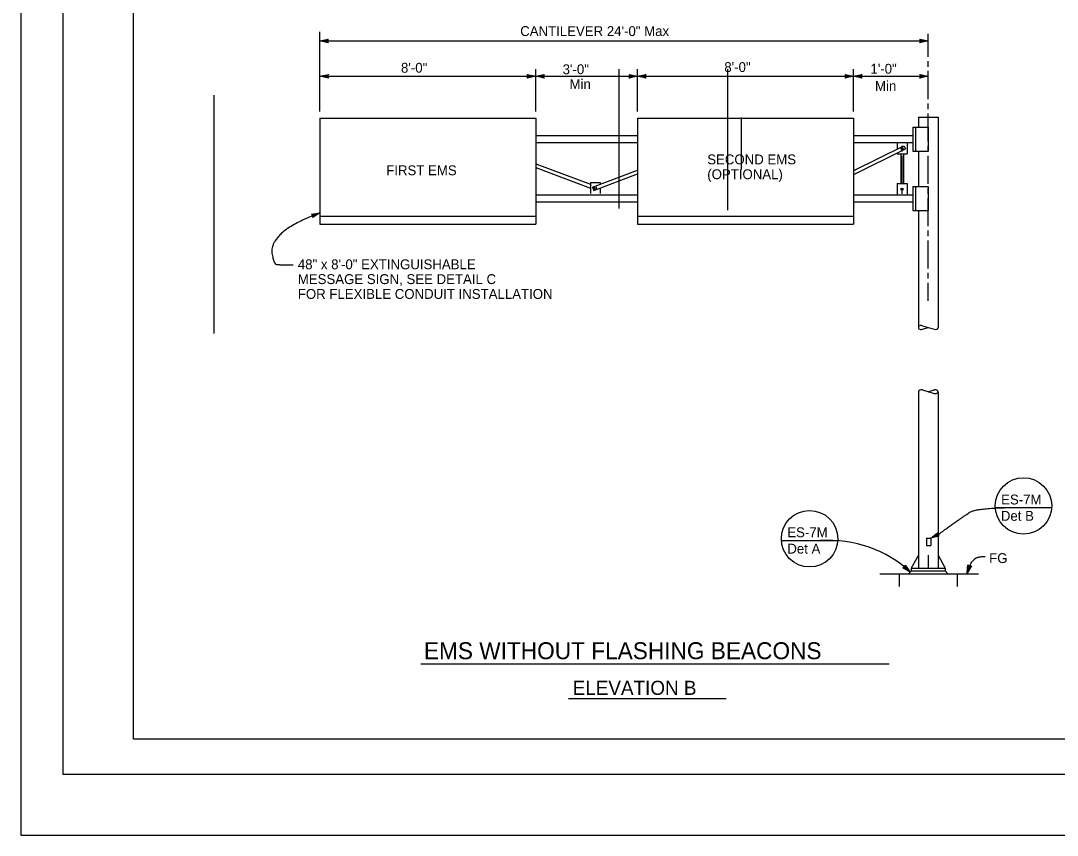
# Model space of a CAD drawing. Extents: x -894 to 866, y -472 to 714.
# Drawn here: x -894 to -160, y -472 to 105 of the extents above; entities that cross this region are included whole.
import ezdxf

# ---------------------------------------------------------------- set-up
doc = ezdxf.new("R2010")
doc.units = 0
for name, color, linetype in [('56 Stage 3 Anno', 7, 'Continuous'), ('57 Undefined', 7, 'Continuous'), ('60 Nongeo Data', 7, 'Continuous'), ('border_PLOTTING-ELEMENTS', 7, 'Continuous'), ('border_rw_22x34_Cut_Lines', 7, 'Continuous'), ('border_SHEET', 7, 'Continuous')]:
    doc.layers.add(name, color=color, linetype=linetype)

msp = doc.modelspace()

# ---------------------------------------------------------------- linework, layer by layer
at = {"layer": '56 Stage 3 Anno'}
for p, q in [((-682.09, 40.35), (-682.09, 96.77)), ((-682.09, 90.35), (-251.06, 90.35)), ((-256.26, 90.35), (-257.06, 91.69)), ((-257.06, 91.69), (-257.06, 91.69)), ((-257.06, 91.69), (-251.06, 90.35)), ((-251.06, 90.35), (-257.06, 89.02)), ((-257.06, 89.02), (-256.26, 90.35)), ((-257.06, 89.02), (-257.06, 89.02)), ((-256.85, 91.33), (-252.44, 90.35)), ((-252.46, 90.34), (-256.83, 89.38)), ((-253.83, 90.35), (-256.65, 89.72)), ((-256.61, 90.97), (-253.83, 90.35)), ((-256.44, 90.62), (-255.21, 90.35)), ((-255.21, 90.35), (-256.42, 90.08)), ((-251.06, 90.35), (-251.06, 90.35)), ((-682.09, 65.35), (-676.09, 66.68)), ((-680.7, 65.35), (-676.32, 66.32)), ((-676.09, 66.68), (-676.89, 65.35)), ((-676.09, 66.68), (-676.09, 66.68)), ((-534.34, 65.35), (-535.14, 66.69)), ((-535.14, 66.69), (-535.14, 66.69)), ((-535.14, 66.69), (-529.14, 65.35)), ((-534.92, 66.33), (-530.52, 65.35)), ((-529.14, 40.35), (-529.14, 70.35)), ((-529.14, 65.35), (-523.14, 66.68)), ((-527.75, 65.35), (-523.37, 66.32)), ((-523.14, 66.68), (-523.94, 65.35)), ((-523.14, 66.68), (-523.14, 66.68)), ((-469.99, -28.29), (-469.99, 70.35)), ((-456.99, 40.35), (-456.99, 70.35)), ((-392.99, -29.56), (-392.99, 70.35)), ((-304.04, 40.35), (-304.04, 70.35)), ((-682.09, 65.35), (-529.14, 65.35)), ((-676.09, 64.01), (-682.09, 65.35)), ((-682.09, 65.35), (-682.09, 65.35)), ((-676.31, 64.36), (-680.71, 65.35)), ((-679.33, 65.34), (-676.5, 65.97)), ((-676.54, 64.72), (-679.33, 65.34)), ((-677.95, 65.34), (-676.74, 65.61)), ((-676.72, 65.07), (-677.95, 65.34)), ((-676.89, 65.35), (-676.09, 64.01)), ((-676.09, 64.01), (-676.09, 64.01)), ((-529.14, 65.35), (-535.14, 64.02)), ((-535.14, 64.02), (-534.34, 65.35)), ((-535.14, 64.02), (-535.14, 64.02)), ((-530.53, 65.34), (-534.91, 64.38)), ((-531.9, 65.35), (-534.73, 64.72)), ((-534.69, 65.97), (-531.9, 65.35)), ((-534.51, 65.62), (-533.28, 65.35)), ((-533.28, 65.35), (-534.49, 65.08)), ((-529.14, 65.35), (-456.99, 65.35)), ((-529.14, 65.35), (-529.14, 65.35)), ((-523.14, 64.01), (-529.14, 65.35)), ((-529.14, 65.35), (-529.14, 65.35)), ((-523.36, 64.36), (-527.76, 65.35)), ((-526.38, 65.34), (-523.55, 65.97)), ((-523.59, 64.72), (-526.38, 65.34)), ((-525, 65.34), (-523.79, 65.61)), ((-523.77, 65.07), (-525, 65.34)), ((-523.94, 65.35), (-523.14, 64.01)), ((-523.14, 64.01), (-523.14, 64.01)), ((-456.99, 65.35), (-304.04, 65.35)), ((-304.04, 65.35), (-251.06, 65.35)), ((-757.18, 51.86), (-757.18, -116.89)), ((-383.49, -0.6), (-383.49, 36.1)), ((-249.23, -261.95), (-244.45, -258.09)), ((-243.26, -260.49), (-249.23, -261.95)), ((-249.23, -261.95), (-249.23, -261.95)), ((-247.99, -261.33), (-244.5, -258.52)), ((-243.61, -260.26), (-247.99, -261.34)), ((-246.75, -260.72), (-244.5, -258.91)), ((-243.98, -260.04), (-246.75, -260.72)), ((-245.52, -260.11), (-244.55, -259.34)), ((-244.29, -259.81), (-245.52, -260.11)), ((-244.45, -258.09), (-244.57, -259.64)), ((-244.57, -259.64), (-243.26, -260.49)), ((-244.45, -258.09), (-244.45, -258.09)), ((-243.26, -260.49), (-243.26, -260.49)), ((-269.19, -282.99), (-267.71, -282.54)), ((-263.84, -286.01), (-269.19, -282.99)), ((-269.19, -282.99), (-269.19, -282.99)), ((-264.88, -285.09), (-268.78, -282.88)), ((-265.89, -284.16), (-268.41, -282.74)), ((-266.92, -283.24), (-268, -282.63)), ((-267.71, -282.54), (-267.41, -281.01)), ((-267.65, -282.21), (-266.92, -283.24)), ((-267.55, -281.84), (-265.89, -284.16)), ((-267.48, -281.41), (-264.87, -285.09)), ((-267.41, -281.01), (-267.41, -281.01)), ((-267.41, -281.01), (-263.84, -286.01)), ((-263.84, -286.01), (-263.84, -286.01))]:
    msp.add_line(p, q, dxfattribs=at)
for points in [[(-676.18, 89.03), (-682.09, 90.35), (-676.18, 91.66), (-676.39, 91.31), (-680.72, 90.35), (-676.39, 89.38), (-676.6, 89.73), (-679.37, 90.34), (-676.6, 90.96), (-676.81, 90.61), (-678.01, 90.34), (-676.81, 90.08), (-676.97, 90.35), (-676.18, 91.66), (-676.97, 90.35)], [(-462.9, 66.67), (-456.99, 65.35), (-462.9, 64.04), (-462.69, 64.39), (-458.36, 65.34), (-462.69, 66.32), (-462.48, 65.97), (-459.71, 65.35), (-462.48, 64.74), (-462.27, 65.08), (-461.07, 65.35), (-462.27, 65.62), (-462.11, 65.35), (-462.9, 64.04), (-462.11, 65.35)], [(-451.09, 64.03), (-456.99, 65.35), (-451.09, 66.66), (-451.3, 66.31), (-455.62, 65.35), (-451.3, 64.38), (-451.51, 64.73), (-454.27, 65.34), (-451.51, 65.96), (-451.72, 65.61), (-452.91, 65.34), (-451.71, 65.08), (-451.88, 65.35), (-451.09, 66.66), (-451.88, 65.35)], [(-309.95, 66.67), (-304.04, 65.35), (-309.95, 64.04), (-309.74, 64.39), (-305.41, 65.34), (-309.74, 66.32), (-309.53, 65.97), (-306.76, 65.35), (-309.53, 64.74), (-309.32, 65.08), (-308.12, 65.35), (-309.32, 65.62), (-309.16, 65.35), (-309.95, 64.04), (-309.16, 65.35)], [(-298.14, 64.03), (-304.04, 65.35), (-298.14, 66.66), (-298.35, 66.31), (-302.68, 65.35), (-298.35, 64.38), (-298.56, 64.73), (-301.33, 65.34), (-298.56, 65.96), (-298.77, 65.61), (-299.97, 65.34), (-298.76, 65.08), (-298.93, 65.35), (-298.14, 66.66), (-298.93, 65.35)], [(-256.97, 66.67), (-251.06, 65.35), (-256.97, 64.04), (-256.76, 64.39), (-252.43, 65.34), (-256.76, 66.32), (-256.55, 65.97), (-253.78, 65.35), (-256.55, 64.74), (-256.34, 65.08), (-255.14, 65.35), (-256.34, 65.62), (-256.18, 65.35), (-256.97, 64.04), (-256.18, 65.35)], [(-688.07, -32.34), (-682.09, -31.45), (-687.13, -34.79), (-687.06, -34.39), (-683.36, -31.94), (-687.75, -32.59), (-687.43, -32.84), (-684.62, -32.42), (-686.99, -33.99), (-686.92, -33.59), (-685.89, -32.91), (-687.11, -33.09), (-686.86, -33.29), (-687.13, -34.79), (-686.86, -33.29)], [(-220.51, -281.54), (-223.57, -286.76), (-223.01, -280.73), (-222.74, -281.04), (-223.15, -285.45), (-220.91, -281.63), (-221.3, -281.72), (-222.73, -284.17), (-222.48, -281.35), (-222.21, -281.65), (-222.32, -282.87), (-221.7, -281.81), (-222.01, -281.88), (-223.01, -280.73), (-222.01, -281.88)]]:
    msp.add_lwpolyline(points, close=True, dxfattribs=at)
for points in [[(-251.06, 79.09), (-251.06, 95.35)], [(-251.06, 72.09), (-251.06, 76.09)], [(-251.06, 49.09), (-251.06, 69.09)], [(-251.06, 42.09), (-251.06, 46.09)], [(-251.06, 19.09), (-251.06, 39.09)], [(-269.59, 12.09), (-269.59, 16.09)], [(-251.06, 12.09), (-251.06, 16.09)], [(-269.59, -10.91), (-269.59, 9.09)], [(-251.06, -10.91), (-251.06, 9.09)], [(-269.59, -17.91), (-269.59, -13.91)], [(-251.06, -17.91), (-251.06, -13.91)], [(-251.06, -40.91), (-251.06, -20.91)], [(-251.06, -47.91), (-251.06, -43.91)], [(-251.06, -70.91), (-251.06, -50.91)], [(-251.06, -77.91), (-251.06, -73.91)], [(-251.06, -93.65), (-251.06, -80.91)]]:
    msp.add_lwpolyline(points, dxfattribs=at)
msp.add_ellipse((-324.63, -330.66), major_axis=(79.07, 6.87), ratio=0.844675, start_param=0.63407, end_param=1.537172, dxfattribs=at)
for points in [[(-682.09, -31.45), (-703.24, -39.58), (-717.34, -54.23), (-714.63, -67.25), (-711.92, -68.33), (-701.07, -68.33)], [(-245.95, -260.81), (-244.51, -259.64), (-225.9, -246.35), (-217.32, -240.72), (-194.05, -240.23)], [(-223.57, -286.76), (-221.45, -280.14), (-219.07, -277.49), (-216.42, -275.11), (-210.86, -274.84)]]:
    msp.add_open_spline(points, degree=2, dxfattribs=at)
at = {"layer": '57 Undefined'}
for p, q in [((-203.59, -240.27), (-163.65, -240.27)), ((-355.09, -263.48), (-315.16, -263.48)), ((-610.48, -351.02), (-278.81, -351.02)), ((-506.05, -375.44), (-394.3, -375.44))]:
    msp.add_line(p, q, dxfattribs=at)
for centre in [(-183.62, -239.11), (-335.12, -262.32)]:
    msp.add_circle(centre, 20, dxfattribs=at)
at = {"layer": '60 Nongeo Data'}
for p, q in [((-682.09, 35.6), (-682.09, -39.45)), ((-682.09, 35.6), (-529.14, 35.6)), ((-529.14, 35.6), (-529.14, -39.45)), ((-456.99, 35.6), (-456.99, -39.45)), ((-456.99, 35.6), (-304.04, 35.6)), ((-304.04, 35.6), (-304.04, -39.45)), ((-258.06, 36.35), (-258.06, 29.35)), ((-258.06, 36.35), (-244.06, 36.35)), ((-244.06, 36.35), (-244.06, -112.65)), ((-529.14, 23.35), (-456.99, 23.35)), ((-304.04, 23.35), (-262.06, 23.35)), ((-262.06, 29.35), (-262.06, 12.35)), ((-262.06, 29.35), (-251.06, 29.35)), ((-260.06, 29.35), (-260.06, 12.35)), ((-251.06, 29.35), (-251.06, 12.35)), ((-529.14, 18.35), (-456.99, 18.35)), ((-304.04, 18.35), (-262.06, 18.35)), ((-303.9, -1.45), (-268.4, 16.13)), ((-273.09, 18.35), (-273.09, 13.81)), ((-268.4, 16.13), (-267.29, 13.9)), ((-266.09, 18.35), (-266.09, 10.35)), ((-303.73, -4.25), (-267.29, 13.9)), ((-273.09, 11.02), (-273.09, 10.35)), ((-273.09, 10.35), (-266.09, 10.35)), ((-270.59, 10.35), (-270.59, -10.65)), ((-268.59, 10.35), (-268.59, -10.65)), ((-262.06, 12.35), (-251.06, 12.35)), ((-258.06, 12.35), (-258.06, -12.65)), ((-529.14, 3.42), (-490.4, -11.17)), ((-529.14, 0.75), (-490.4, -13.84)), ((-488.98, -13.27), (-456.99, -1.22)), ((-488.09, -15.61), (-456.99, -3.89)), ((-490.4, -9.82), (-490.4, -17.82)), ((-490.4, -9.82), (-483.4, -9.82)), ((-488.98, -13.27), (-488.09, -15.61)), ((-483.4, -9.82), (-483.4, -11.17)), ((-483.4, -13.84), (-483.4, -17.82)), ((-273.09, -10.65), (-266.09, -10.65)), ((-273.09, -10.65), (-273.09, -18.65)), ((-266.09, -10.65), (-266.09, -18.65)), ((-262.06, -12.65), (-262.06, -29.65)), ((-262.06, -12.65), (-251.06, -12.65)), ((-260.06, -12.65), (-260.06, -29.65)), ((-251.06, -12.65), (-251.06, -29.65)), ((-529.14, -18.65), (-456.99, -18.65)), ((-304.04, -18.65), (-262.06, -18.65)), ((-529.14, -23.65), (-456.99, -23.65)), ((-304.04, -23.65), (-262.06, -23.65)), ((-682.09, -33.75), (-529.14, -33.75)), ((-456.99, -33.75), (-304.04, -33.75)), ((-262.06, -29.65), (-251.06, -29.65)), ((-258.06, -29.65), (-258.06, -112.65)), ((-682.09, -39.45), (-529.14, -39.45)), ((-456.99, -39.45), (-304.04, -39.45)), ((-255.25, -111.41), (-246.86, -113.9)), ((-255.25, -113.89), (-251.07, -112.65)), ((-258.06, -158.15), (-258.06, -283.15)), ((-255.25, -156.91), (-246.86, -159.39)), ((-251.07, -158.15), (-246.86, -156.9)), ((-244.06, -158.15), (-244.06, -283.15)), ((-252.32, -262.01), (-249.32, -262.01)), ((-252.32, -262.01), (-252.32, -267.01)), ((-249.32, -262.01), (-249.32, -267.01)), ((-252.32, -267.01), (-249.32, -267.01)), ((-258.06, -274.06), (-263.06, -283.15)), ((-251.06, -274.06), (-251.06, -283.15)), ((-244.06, -274.06), (-239.06, -283.15)), ((-263.04, -285.15), (-265.04, -287.15)), ((-263.06, -283.15), (-239.06, -283.15)), ((-263.06, -283.15), (-263.06, -285.15)), ((-263.06, -285.15), (-239.06, -285.15)), ((-239.09, -285.15), (-237.09, -287.15)), ((-239.06, -283.15), (-239.06, -285.15)), ((-285.48, -287.15), (-215.55, -287.15)), ((-271.59, -287.15), (-271.59, -296.24)), ((-230.54, -287.15), (-230.54, -296.24))]:
    msp.add_line(p, q, dxfattribs=at)
for centre, radius in [((-269.59, 14.15), 0.784), ((-486.9, -13.81), 0.773), ((-269.59, -14.66), 0.794)]:
    msp.add_circle(centre, radius, dxfattribs=at)
for centre, start_param, end_param in [((-256.06, -112.65), 1.151325, 5.13183), ((-246.06, -112.65), 4.301255, 6.283185), ((-256.06, -158.15), 1.151325, 3.141593), ((-246.06, -158.15), 4.301255, 8.265175)]:
    msp.add_ellipse(centre, major_axis=(2, 0), ratio=0.679666, start_param=start_param, end_param=end_param, dxfattribs=at)
at = {"layer": 'border_PLOTTING-ELEMENTS'}
for points in [[(-894.04, -472.44), (865.96, -472.44), (865.96, 713.56), (-894.04, 713.56)], [(-864.04, 670.56), (835.96, 670.56), (835.96, -429.44), (-864.04, -429.44)]]:
    msp.add_lwpolyline(points, close=True, dxfattribs=at)
at = {"layer": 'border_rw_22x34_Cut_Lines'}
msp.add_lwpolyline([(-864.04, 670.56), (835.96, 670.56), (835.96, -429.44), (-864.04, -429.44)], close=True, dxfattribs=at)
at = {"layer": 'border_SHEET'}
for p, q in [((-814.04, -404.44), (-814.04, 645.56)), ((810.96, -404.44), (-814.04, -404.44))]:
    msp.add_line(p, q, dxfattribs=at)

# ---------------------------------------------------------------- texts
at = {"layer": '57 Undefined'}
for s, height, p in [('CANTILEVER 24\'-0" Max', 7, (-540.17, 93.85)), ('8\'-0"', 7, (-624.63, 67.87)), ('3\'-0"', 7, (-510.12, 66.8)), ('8\'-0"', 7, (-395.56, 68.36)), ('1\'-0"', 7, (-292.03, 67.18)), ('Min', 7, (-505.22, 56.3)), ('Min', 7, (-288.79, 55.01)), ('SECOND EMS', 7, (-407.65, 2.94)), ('FIRST EMS', 7, (-635.09, -4.76)), ('(OPTIONAL)', 7, (-407.65, -7.56)), ('48" x 8\'-0" EXTINGUISHABLE', 7, (-697.72, -71.39)), ('MESSAGE SIGN, SEE DETAIL C', 7, (-697.72, -81.89)), ('FOR FLEXIBLE CONDUIT INSTALLATION', 7, (-697.72, -92.39)), ('ES-7M', 7, (-199.44, -238.04)), ('Det B', 7, (-199.63, -249.6)), ('ES-7M', 7, (-350.94, -261.25)), ('Det A', 7, (-350.91, -272.85)), ('FG', 7, (-207.92, -279.56)), ('EMS WITHOUT FLASHING BEACONS', 12, (-608.41, -347.67)), ('ELEVATION B', 10, (-502.98, -372.96))]:
    msp.add_text(s, height=height, dxfattribs=at).set_placement(p)

doc.saveas('drawing.dxf')
